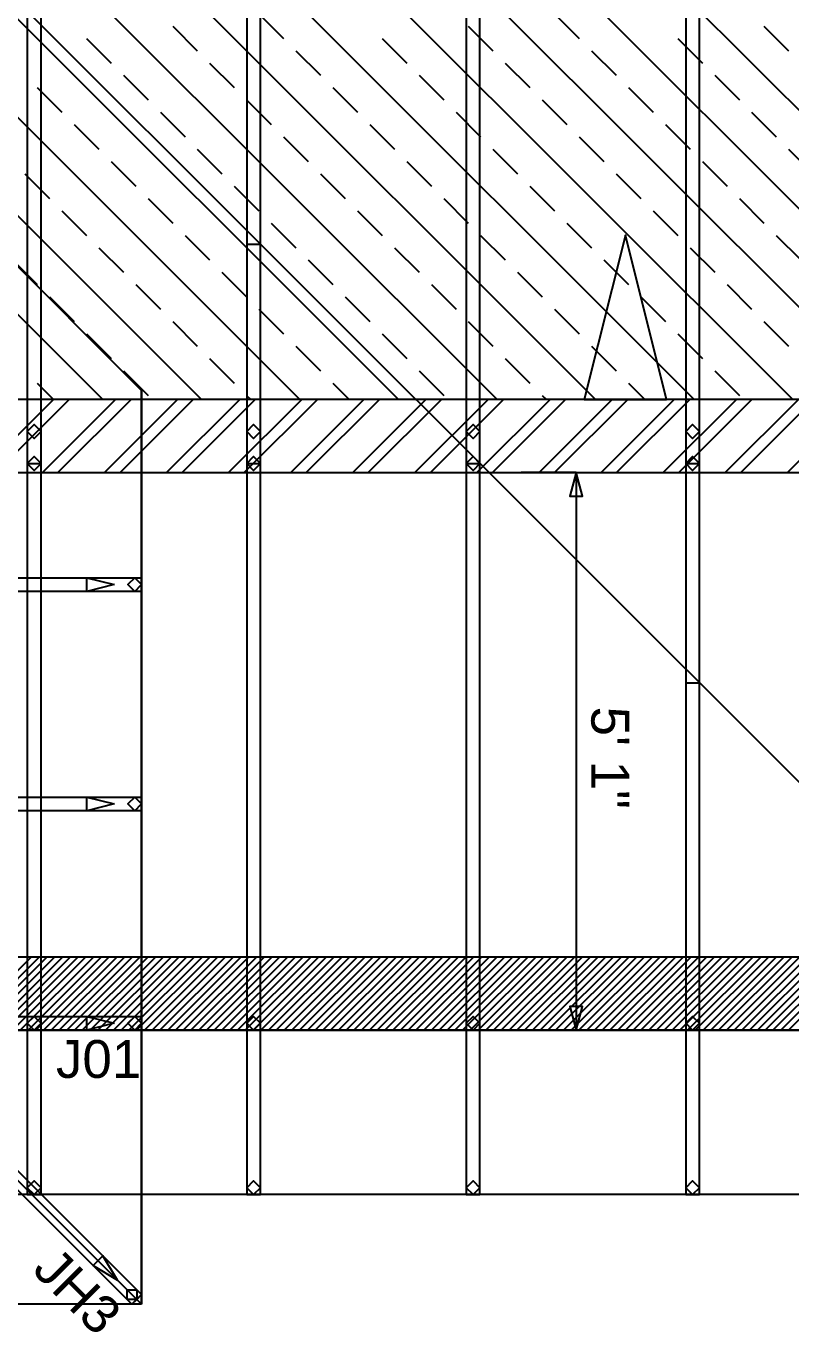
# Model space of a CAD drawing. Header units: inches. Extents: x -25328 to 8149, y -5530 to 4336.
# Drawn here: x 1478.4 to 1562.1, y 2535.3 to 2677.9 of the extents above; entities that cross this region are included whole.
import ezdxf

# ---------------------------------------------------------------- set-up
doc = ezdxf.new("R2010")
doc.units = ezdxf.units.IN
doc.header["$LTSCALE"] = 16
doc.header["$MEASUREMENT"] = 0
for name, color, linetype in [('1st_Floor_Labels_Engineering_Mem', 7, 'CONTINUOUS'), ('1st_Floor_Objects_Dimensions', 7, 'CONTINUOUS'), ('1st_Floor_Objects_Non-Associativ', 7, 'CONTINUOUS'), ('1st_Floor_Objects_Planes', 7, 'CONTINUOUS'), ('1st_Floor_Objects_Roof_Framing', 40, 'CONTINUOUS'), ('1st_Floor_Objects_Roof_Truss', 40, 'CONTINUOUS'), ('1st_Floor_Objects_Roof_Truss_Pro', 7, 'CONTINUOUS'), ('1st_Floor_Objects_Walls', 7, 'CONTINUOUS')]:
    doc.layers.add(name, color=color, linetype=linetype)
doc.styles.add('ARIAL', font='arial.ttf', dxfattribs={"height": 13.333333})

msp = doc.modelspace()

# ---------------------------------------------------------------- linework, layer by layer
at = {"layer": '1st_Floor_Objects_Dimensions', "color": 7}
for p, q in [((1538.56589976, 2629.08591204), (1532.56589976, 2629.08591204)), ((1538.56589976, 2629.08591204), (1544.56587687, 2629.08591204)), ((1538.56589976, 2629.08591204), (1538.56589976, 2568.08615618)), ((1538.56589976, 2568.08615618), (1532.56589976, 2568.08615618)), ((1538.56589976, 2568.08615618), (1544.56589976, 2568.08615618))]:
    msp.add_line(p, q, dxfattribs=at)
for points in [[(1538.56589976, 2629.08591204), (1537.87138072, 2626.49400836), (1539.2604188, 2626.49400836), (1538.56589976, 2629.08591204)], [(1538.56589976, 2568.08615618), (1539.2604188, 2570.67805987), (1537.87138072, 2570.67805987), (1538.56589976, 2568.08615618)]]:
    msp.add_lwpolyline(points, close=True, dxfattribs=at).dxf.unprotected_set("ltscale", 0)
at = {"layer": '1st_Floor_Objects_Non-Associativ', "color": 7}
for p, q in [((1469.05627147, 2762.61269122), (1572.52546397, 2659.14359027)), ((1469.05631724, 2751.83647662), (1572.52548686, 2648.36728411)), ((1469.05631724, 2741.06007891), (1572.52546397, 2637.59093218)), ((1469.05631724, 2730.28386431), (1562.25423137, 2637.0859273)), ((1469.05627147, 2719.50746661), (1551.47785655, 2637.08597308)), ((1469.05631724, 2708.73125201), (1540.70159617, 2637.0859273)), ((1469.05631724, 2697.9548543), (1529.92524424, 2637.0859273)), ((1469.05631724, 2687.1786397), (1519.14893809, 2637.08597308)), ((1503.88329783, 2679.29237872), (1506.57737437, 2676.59830218)), ((1536.2123994, 2679.29219561), (1538.90647593, 2676.59811907)), ((1494.45396128, 2677.94531756), (1497.14803782, 2675.25124102)), ((1526.78306285, 2677.94513445), (1529.47713939, 2675.25105792)), ((1559.11204997, 2677.94495135), (1561.80612651, 2675.25087481)), ((1469.05627147, 2676.40228778), (1508.37258616, 2637.08601885)), ((1485.02462474, 2676.59843951), (1487.71870127, 2673.90436297)), ((1517.3537263, 2676.5982564), (1520.04780284, 2673.90417987)), ((1549.68278209, 2676.5980733), (1552.37685862, 2673.90399676)), ((1507.92443553, 2675.25124102), (1510.61851207, 2672.55716448)), ((1540.25353709, 2675.25105792), (1542.94761363, 2672.55698138)), ((1498.49509898, 2673.90417987), (1501.18917552, 2671.21010333)), ((1530.82420054, 2673.90399676), (1533.51827708, 2671.20992022)), ((1489.06576243, 2672.55730181), (1491.75983897, 2669.86322528)), ((1521.39486399, 2672.55711871), (1524.08894053, 2669.86304217)), ((1553.72389689, 2672.5569356), (1556.41797343, 2669.86285906)), ((1479.63647166, 2671.21028643), (1482.3305482, 2668.51620989)), ((1511.96557322, 2671.21010333), (1514.65964976, 2668.51602679)), ((1544.2946519, 2671.20992022), (1546.98872844, 2668.51584368)), ((1502.53623668, 2669.86304217), (1505.23031321, 2667.16896563)), ((1534.86533824, 2669.86285906), (1537.55941478, 2667.16878253)), ((1493.10690013, 2668.51616412), (1495.80097667, 2665.82208758)), ((1525.43600169, 2668.51598101), (1528.13007823, 2665.82190447)), ((1557.7650117, 2668.51579791), (1560.45908824, 2665.82172137)), ((1483.67760936, 2667.16914874), (1486.37168589, 2664.4750722)), ((1516.00671092, 2667.16896563), (1518.70078746, 2664.47488909)), ((1548.3357667, 2667.16878253), (1551.02984324, 2664.47470599)), ((1469.05631724, 2665.62598162), (1497.59628001, 2637.08601885)), ((1506.57737437, 2665.82190447), (1509.27145091, 2663.12782794)), ((1538.90647593, 2665.82172137), (1541.60055247, 2663.12764483)), ((1497.14803782, 2664.47502642), (1499.84211436, 2661.78094988)), ((1529.47713939, 2664.47484332), (1532.17121592, 2661.78076678)), ((1561.80612651, 2664.47466021), (1564.50020305, 2661.78058367)), ((1487.71874705, 2663.12801104), (1490.41282359, 2660.4339345)), ((1520.04784861, 2663.12782794), (1522.74192515, 2660.4337514)), ((1552.37688151, 2663.12764483), (1555.07095805, 2660.43356829)), ((1478.2894105, 2661.78094988), (1480.98348704, 2659.08687335)), ((1510.61851207, 2661.78076678), (1513.3125886, 2659.08669024)), ((1542.94759074, 2661.78058367), (1545.64166728, 2659.08650714)), ((1501.18917552, 2660.43388873), (1503.88325206, 2657.73981219)), ((1533.51827708, 2660.43370562), (1536.21235362, 2657.73962908)), ((1482.3305482, 2657.73981219), (1485.02462474, 2655.04573565)), ((1491.75988475, 2659.08687335), (1494.45396128, 2656.39279681)), ((1514.65964976, 2657.73962908), (1517.3537263, 2655.04555255)), ((1524.08898631, 2659.08669024), (1526.78306285, 2656.3926137)), ((1546.98870555, 2657.73944598), (1549.68278209, 2655.04536944)), ((1556.41799632, 2659.08650714), (1559.11207286, 2656.3924306)), ((1505.23031321, 2656.39275103), (1507.92438975, 2653.69867449)), ((1537.55941478, 2656.39256793), (1540.25349131, 2653.69849139)), ((1495.80102244, 2655.04573565), (1498.49509898, 2652.35165911)), ((1528.130124, 2655.04555255), (1530.82420054, 2652.35147601)), ((1560.45911113, 2655.04536944), (1563.15318766, 2652.3512929)), ((1469.05631724, 2654.84962969), (1486.81988231, 2637.08606463)), ((1486.37168589, 2653.69867449), (1489.06576243, 2651.00459796)), ((1518.70078746, 2653.69849139), (1521.39486399, 2651.00441485)), ((1551.02982035, 2653.69830828), (1553.72389689, 2651.00423174)), ((1476.94234935, 2652.35179644), (1479.63642588, 2649.6577199)), ((1509.27145091, 2652.35161334), (1511.96552745, 2649.6575368)), ((1541.60055247, 2652.35143023), (1544.29462901, 2649.65735369)), ((1499.84216014, 2651.00459796), (1502.53623668, 2648.31052142)), ((1532.1712617, 2651.00441485), (1534.86533824, 2648.31033831)), ((1490.41282359, 2649.6575368), (1493.10690013, 2646.96346026)), ((1522.74192515, 2649.65735369), (1525.43600169, 2646.96327716)), ((1555.07093516, 2649.65717059), (1557.7650117, 2646.96309405)), ((1480.98348704, 2648.31065875), (1483.67756358, 2645.61658221)), ((1513.3125886, 2648.31047564), (1516.00666514, 2645.6163991)), ((1545.64166728, 2648.31029254), (1548.33574382, 2645.616216)), ((1503.88329783, 2646.96346026), (1506.57737437, 2644.26938372)), ((1536.2123994, 2646.96327716), (1538.90647593, 2644.26920062)), ((1494.45396128, 2645.6163991), (1497.14803782, 2642.92232257)), ((1526.78306285, 2645.616216), (1529.47713939, 2642.92213946)), ((1559.11204997, 2645.61603289), (1561.80612651, 2642.92195635)), ((1485.02462474, 2644.26952105), (1487.71870127, 2641.57544451)), ((1517.3537263, 2644.26933795), (1520.04780284, 2641.57526141)), ((1549.68278209, 2644.26915484), (1552.37685862, 2641.5750783)), ((1507.92443553, 2642.92232257), (1510.61851207, 2640.22824603)), ((1540.25353709, 2642.92213946), (1542.94761363, 2640.22806292)), ((1498.49509898, 2641.57526141), (1501.18917552, 2638.88118487)), ((1530.82420054, 2641.5750783), (1533.51827708, 2638.88100176)), ((1489.06576243, 2640.22838336), (1491.75983897, 2637.53430682)), ((1521.39486399, 2640.22820025), (1524.08894053, 2637.53412371)), ((1553.72389689, 2640.22801715), (1556.41797343, 2637.53394061)), ((1479.63647166, 2638.88136798), (1481.43177501, 2637.08606463)), ((1511.96557322, 2638.88118487), (1513.76073924, 2637.08601885)), ((1544.2946519, 2638.88100176), (1546.08970347, 2637.0859273)), ((1502.53623668, 2637.53412371), (1502.98434153, 2637.08601885)), ((1534.86533824, 2637.53394061), (1535.31330577, 2637.08597308))]:
    msp.add_line(p, q, dxfattribs=at)
msp.add_lwpolyline([(1572.52546397, 2637.08588153), (1469.05631724, 2637.08611041), (1469.05631724, 2783.08598834), (1371.47936717, 2783.08598834), (1369.05628672, 2779.08604937), (1369.05628672, 2637.08615618), (1334.55619517, 2637.08615618), (1334.55619517, 2662.70155841), (1344.99856273, 2662.70155841), (1344.99856273, 2753.1842702), (1266.51617137, 2753.1842702), (1266.51617137, 2662.70155841), (1334.55619517, 2662.70155841), (1334.55619517, 2637.0859273), (1242.55608836, 2637.08638507), (1242.55608836, 2779.08604937), (1296.55613414, 2779.08604937), (1296.55604258, 3057.0859273)], dxfattribs=at).dxf.unprotected_set("ltscale", 0)
at = {"layer": '1st_Floor_Objects_Planes', "color": 70}
for p, q in [((1415.05650035, 2743.08655291), (1608.05687419, 2550.08615618)), ((1415.05650035, 2743.08655291), (1608.05687419, 2550.08615618)), ((1491.05630198, 2638.0861867), (1419.05630198, 2710.0861867)), ((1491.05630198, 2538.08617907), (1491.05630198, 2638.0861867)), ((1491.05634776, 2638.0861867), (1491.05634776, 2538.08617907)), ((1419.05630198, 2610.08620196), (1491.05634776, 2538.08615618)), ((1419.05630198, 2610.08615618), (1491.05630198, 2538.08617907)), ((1608.05687419, 2550.08615618), (1473.05634776, 2550.08615618)), ((1608.05687419, 2550.08615618), (1473.05634776, 2550.08615618)), ((1491.05634776, 2538.08617907), (1347.05616465, 2538.08617907)), ((1491.05634776, 2538.08615618), (1347.05630198, 2538.08615618))]:
    msp.add_line(p, q, dxfattribs=at)
at = {"layer": '1st_Floor_Objects_Planes', "color": 210}
msp.add_line((1572.52546397, 2637.08588153), (1469.05631724, 2637.08583575), dxfattribs=at)
at = {"layer": '1st_Floor_Objects_Planes', "color": 7}
msp.add_line((1590.05689708, 2568.08615618), (1473.05634776, 2568.08615618), dxfattribs=at)
msp.add_lwpolyline([(1548.45318309, 2637.08588153), (1543.95318309, 2655.08588153), (1539.45318309, 2637.08588153)], close=True, dxfattribs=at).dxf.unprotected_set("ltscale", 0)
at = {"layer": '1st_Floor_Objects_Roof_Framing', "color": 40}
for points in [[(1478.55624095, 2633.58586627), (1479.30624095, 2634.33586627), (1480.05624095, 2633.58586627), (1479.30624095, 2632.83586627)], [(1502.55624095, 2633.58586627), (1503.30624095, 2634.33586627), (1504.05624095, 2633.58586627), (1503.30624095, 2632.83586627)], [(1526.55624095, 2633.58591204), (1527.30624095, 2634.33591204), (1528.05624095, 2633.58591204), (1527.30624095, 2632.83591204)], [(1550.55628672, 2633.58591204), (1551.30628672, 2634.33591204), (1552.05628672, 2633.58591204), (1551.30628672, 2632.83591204)], [(1478.55624095, 2630.08589678), (1479.30624095, 2630.83589678), (1480.05624095, 2630.08589678), (1479.30624095, 2629.33589678)], [(1502.55624095, 2630.08589678), (1503.30624095, 2630.83589678), (1504.05624095, 2630.08589678), (1503.30624095, 2629.33589678)], [(1526.55624095, 2630.08589678), (1527.30624095, 2630.83589678), (1528.05624095, 2630.08589678), (1527.30624095, 2629.33589678)], [(1550.55628672, 2630.08589678), (1551.30628672, 2630.83589678), (1552.05628672, 2630.08589678), (1551.30628672, 2629.33589678)], [(1488.05634776, 2616.83615618), (1485.05634776, 2616.08615618), (1485.05634776, 2617.58615618)], [(1491.05634776, 2616.83615618), (1490.30634776, 2617.58615618), (1489.55634776, 2616.83615618), (1490.30634776, 2616.08615618)], [(1488.05634776, 2592.83615618), (1485.05634776, 2592.08615618), (1485.05634776, 2593.58615618)], [(1491.05634776, 2592.83615618), (1490.30634776, 2593.58615618), (1489.55634776, 2592.83615618), (1490.30634776, 2592.08615618)], [(1479.30624095, 2568.08615618), (1478.55624095, 2568.83615618), (1479.30624095, 2569.58615618), (1480.05624095, 2568.83615618)], [(1488.05634776, 2568.83615618), (1485.05634776, 2568.08615618), (1485.05634776, 2569.58615618)], [(1491.05634776, 2568.83615618), (1490.30634776, 2569.58615618), (1489.55634776, 2568.83615618), (1490.30634776, 2568.08615618)], [(1503.30624095, 2568.08615618), (1502.55624095, 2568.83615618), (1503.30624095, 2569.58615618), (1504.05624095, 2568.83615618)], [(1527.30624095, 2568.08615618), (1526.55624095, 2568.83615618), (1527.30624095, 2569.58615618), (1528.05624095, 2568.83615618)], [(1551.30628672, 2568.08615618), (1550.55628672, 2568.83615618), (1551.30628672, 2569.58615618), (1552.05628672, 2568.83615618)], [(1479.30624095, 2550.08615618), (1478.55624095, 2550.83615618), (1479.30624095, 2551.58615618), (1480.05624095, 2550.83615618)], [(1503.30624095, 2550.08615618), (1502.55624095, 2550.83615618), (1503.30624095, 2551.58615618), (1504.05624095, 2550.83615618)], [(1527.30624095, 2550.08615618), (1526.55624095, 2550.83615618), (1527.30624095, 2551.58615618), (1528.05624095, 2550.83615618)], [(1551.30628672, 2550.08615618), (1550.55628672, 2550.83615618), (1551.30628672, 2551.58615618), (1552.05628672, 2550.83615618)], [(1488.40470591, 2540.73772936), (1486.8137025, 2543.3893941), (1485.75306407, 2542.32873278)], [(1490.52602855, 2538.61638384), (1489.46529857, 2538.61638384), (1489.46534434, 2539.67706805), (1490.52602855, 2539.67709094)]]:
    msp.add_lwpolyline(points, close=True, dxfattribs=at).dxf.unprotected_set("ltscale", 0)
at = {"layer": '1st_Floor_Objects_Roof_Truss', "color": 40}
for p, q in [((1502.55624095, 2654.08685809), (1504.05624095, 2654.08685809)), ((1502.55624095, 2654.08685809), (1504.05624095, 2654.08685809)), ((1478.55624095, 2630.08589678), (1480.05624095, 2630.08589678)), ((1478.55624095, 2630.08589678), (1480.05624095, 2630.08589678)), ((1478.55624095, 2630.08589678), (1480.05624095, 2630.08589678)), ((1502.55624095, 2630.08589678), (1504.05624095, 2630.08589678)), ((1502.55624095, 2630.08589678), (1504.05624095, 2630.08589678)), ((1502.55624095, 2630.08589678), (1504.05624095, 2630.08589678)), ((1526.55624095, 2630.08681231), (1528.05624095, 2630.08681231)), ((1526.55624095, 2630.08681231), (1528.05624095, 2630.08681231)), ((1526.55624095, 2630.08589678), (1528.05624095, 2630.08589678)), ((1526.55624095, 2630.08589678), (1528.05624095, 2630.08589678)), ((1526.55624095, 2630.08589678), (1528.05624095, 2630.08589678)), ((1550.55626384, 2630.08589678), (1552.05626384, 2630.08589678)), ((1550.55626384, 2630.08589678), (1552.05626384, 2630.08589678)), ((1550.55626384, 2630.08589678), (1552.05626384, 2630.08589678)), ((1550.55626384, 2630.08589678), (1552.05626384, 2630.08589678)), ((1550.55626384, 2606.08676653), (1552.05626384, 2606.08676653)), ((1550.55626384, 2606.08676653), (1552.05626384, 2606.08676653)), ((1478.55624095, 2568.08615618), (1480.05624095, 2568.08615618)), ((1502.55624095, 2568.08615618), (1504.05624095, 2568.08615618)), ((1526.55624095, 2568.08615618), (1528.05624095, 2568.08615618)), ((1491.05639354, 2539.14674883), (1489.99570933, 2538.0861333))]:
    msp.add_line(p, q, dxfattribs=at)
for points in [[(1478.55624095, 3065.08589678), (1478.55624095, 2550.08615618), (1479.30624095, 2550.08615618), (1480.05624095, 2550.08615618), (1480.05624095, 3065.08589678), (1479.30624095, 3065.08589678)], [(1502.55624095, 3065.08589678), (1502.55624095, 2550.08615618), (1503.30624095, 2550.08615618), (1504.05624095, 2550.08615618), (1504.05624095, 3065.08589678), (1503.30624095, 3065.08589678)], [(1526.55624095, 3065.08589678), (1526.55624095, 2550.08615618), (1527.30624095, 2550.08615618), (1528.05624095, 2550.08615618), (1528.05624095, 3065.08589678), (1527.30624095, 3065.08589678)], [(1550.55626384, 3065.08589678), (1550.55626384, 2550.08615618), (1551.30626384, 2550.08615618), (1552.05626384, 2550.08615618), (1552.05626384, 3065.08589678), (1551.30626384, 3065.08589678)], [(1491.05634776, 2616.08615618), (1347.05639354, 2616.08615618), (1347.05639354, 2616.83615618), (1347.05639354, 2617.58615618), (1491.05634776, 2617.58615618), (1491.05634776, 2616.83615618)], [(1491.05634776, 2592.08615618), (1347.05639354, 2592.08615618), (1347.05639354, 2592.83615618), (1347.05639354, 2593.58615618), (1491.05634776, 2593.58615618), (1491.05634776, 2592.83615618)], [(1491.05639354, 2539.14674883), (1438.11707774, 2592.08615618), (1437.05634776, 2592.08615618), (1437.05634776, 2591.02556353), (1489.99575511, 2538.08611041), (1490.52607432, 2538.61642962)]]:
    msp.add_lwpolyline(points, close=True, dxfattribs=at).dxf.unprotected_set("ltscale", 0)
at = {"layer": '1st_Floor_Objects_Roof_Truss_Pro', "color": 7}
msp.add_line((1491.05634776, 2568.08615618), (1491.05634776, 2569.58615618), dxfattribs=at)
msp.add_lwpolyline([(1491.05634776, 2568.08615618), (1462.11698619, 2568.08615618), (1462.11698619, 2568.83615618), (1462.11698619, 2569.58615618), (1491.05634776, 2569.58615618), (1491.05634776, 2568.83615618)], close=True, dxfattribs=at).dxf.unprotected_set("ltscale", 0)
at = {"layer": '1st_Floor_Objects_Walls', "color": 7}
for p, q in [((1481.42110911, 2637.08588153), (1473.42109385, 2629.08586627)), ((1483.1181306, 2637.08588153), (1475.11811534, 2629.08586627)), ((1488.20937815, 2637.08588153), (1480.2093629, 2629.08586627)), ((1489.90639964, 2637.08588153), (1481.90638438, 2629.08586627)), ((1494.9976472, 2637.08588153), (1486.99763194, 2629.08586627)), ((1496.69462291, 2637.08588153), (1488.69460765, 2629.08586627)), ((1501.78591624, 2637.08588153), (1493.78590098, 2629.08586627)), ((1503.48293773, 2637.08588153), (1495.48292247, 2629.08586627)), ((1508.57418528, 2637.08588153), (1500.57417002, 2629.08586627)), ((1510.27120677, 2637.08588153), (1502.27119151, 2629.08586627)), ((1515.36245433, 2637.08588153), (1507.36243907, 2629.08586627)), ((1517.05947581, 2637.08588153), (1509.05946055, 2629.08586627)), ((1522.15072337, 2637.08588153), (1514.15070811, 2629.08586627)), ((1523.84774485, 2637.08588153), (1515.8477296, 2629.08586627)), ((1528.93903819, 2637.0859273), (1520.93897715, 2629.08586627)), ((1530.63605967, 2637.0859273), (1522.63599864, 2629.08586627)), ((1535.72730723, 2637.0859273), (1527.72729197, 2629.08591204)), ((1537.42432872, 2637.0859273), (1529.42431346, 2629.08591204)), ((1542.51555339, 2637.0859273), (1534.51556102, 2629.08591204)), ((1544.21257487, 2637.0859273), (1536.2125825, 2629.08591204)), ((1549.30382243, 2637.0859273), (1541.30383006, 2629.08591204)), ((1551.00084391, 2637.0859273), (1543.00082866, 2629.08591204)), ((1556.09209147, 2637.0859273), (1548.09207621, 2629.08591204)), ((1557.78913585, 2637.0859273), (1549.7890977, 2629.08591204)), ((1562.88036052, 2637.0859273), (1554.88034526, 2629.08591204)), ((1564.577382, 2637.0859273), (1556.57734385, 2629.08591204)), ((1569.66862956, 2637.0859273), (1561.6686143, 2629.08591204)), ((1478.99592295, 2576.08617144), (1473.05634776, 2570.14659625)), ((1479.8444337, 2576.08617144), (1473.05634776, 2569.2980855)), ((1480.69294444, 2576.08617144), (1473.05634776, 2568.44957476)), ((1481.54145518, 2576.08617144), (1473.54143992, 2568.08615618)), ((1482.38996592, 2576.08617144), (1474.38995066, 2568.08615618)), ((1483.23847667, 2576.08617144), (1475.23846141, 2568.08615618)), ((1484.08698741, 2576.08617144), (1476.08697215, 2568.08615618)), ((1484.93549815, 2576.08617144), (1476.93548289, 2568.08615618)), ((1485.78400889, 2576.08617144), (1477.78399363, 2568.08615618)), ((1486.63251963, 2576.08617144), (1478.63250438, 2568.08615618)), ((1487.48103038, 2576.08617144), (1479.48101512, 2568.08615618)), ((1488.32954112, 2576.08617144), (1480.32952586, 2568.08615618)), ((1489.17805186, 2576.08617144), (1481.1780366, 2568.08615618)), ((1490.0265626, 2576.08617144), (1482.02654734, 2568.08615618)), ((1490.87507335, 2576.08617144), (1482.87505809, 2568.08615618)), ((1491.72358409, 2576.08617144), (1483.72356883, 2568.08615618)), ((1492.57209483, 2576.08617144), (1484.57207957, 2568.08615618)), ((1493.42060557, 2576.08617144), (1485.42059031, 2568.08615618)), ((1494.26911631, 2576.08617144), (1486.26910106, 2568.08615618)), ((1495.11762706, 2576.08617144), (1487.1176118, 2568.08615618)), ((1495.9661378, 2576.08617144), (1487.96612254, 2568.08615618)), ((1496.81464854, 2576.08617144), (1488.81463328, 2568.08615618)), ((1497.66315928, 2576.08617144), (1489.66314402, 2568.08615618)), ((1498.51167002, 2576.08617144), (1490.51165477, 2568.08615618)), ((1499.36018077, 2576.08617144), (1491.36016551, 2568.08615618)), ((1500.20869151, 2576.08617144), (1492.20867625, 2568.08615618)), ((1501.05720225, 2576.08617144), (1493.05718699, 2568.08615618)), ((1501.90571299, 2576.08617144), (1493.90569773, 2568.08615618)), ((1502.75422374, 2576.08617144), (1494.75420848, 2568.08615618)), ((1503.60273448, 2576.08617144), (1495.60271922, 2568.08615618)), ((1504.45124522, 2576.08617144), (1496.45122996, 2568.08615618)), ((1505.29975596, 2576.08617144), (1497.2997407, 2568.08615618)), ((1506.1482667, 2576.08617144), (1498.14825145, 2568.08615618)), ((1506.99677745, 2576.08617144), (1498.99676219, 2568.08615618)), ((1507.84528819, 2576.08617144), (1499.84527293, 2568.08615618)), ((1508.69379893, 2576.08617144), (1500.69378367, 2568.08615618)), ((1509.54230967, 2576.08617144), (1501.54229441, 2568.08615618)), ((1510.39082042, 2576.08617144), (1502.39080516, 2568.08615618)), ((1511.23933116, 2576.08617144), (1503.2393159, 2568.08615618)), ((1512.0878419, 2576.08617144), (1504.08782664, 2568.08615618)), ((1512.93635264, 2576.08617144), (1504.93633738, 2568.08615618)), ((1513.78486338, 2576.08617144), (1505.78484813, 2568.08615618)), ((1514.63337413, 2576.08617144), (1506.63335887, 2568.08615618)), ((1515.48188487, 2576.08617144), (1507.48186961, 2568.08615618)), ((1516.33039561, 2576.08617144), (1508.33038035, 2568.08615618)), ((1517.17890635, 2576.08617144), (1509.17889109, 2568.08615618)), ((1518.0274171, 2576.08617144), (1510.02740184, 2568.08615618)), ((1518.87592784, 2576.08617144), (1510.87591258, 2568.08615618)), ((1519.72443858, 2576.08617144), (1511.72442332, 2568.08615618)), ((1520.57294932, 2576.08617144), (1512.57293406, 2568.08615618)), ((1521.42146006, 2576.08617144), (1513.42144481, 2568.08615618)), ((1522.26997081, 2576.08617144), (1514.26995555, 2568.08615618)), ((1523.11848155, 2576.08617144), (1515.11846629, 2568.08615618)), ((1523.96699229, 2576.08617144), (1515.96697703, 2568.08615618)), ((1524.81550303, 2576.08617144), (1516.81548777, 2568.08615618)), ((1525.66401377, 2576.08617144), (1517.66399852, 2568.08615618)), ((1526.51252452, 2576.08617144), (1518.51250926, 2568.08615618)), ((1527.36103526, 2576.08617144), (1519.36102, 2568.08615618)), ((1528.209546, 2576.08617144), (1520.20953074, 2568.08615618)), ((1529.05805674, 2576.08617144), (1521.05804148, 2568.08615618)), ((1529.90656749, 2576.08617144), (1521.90655223, 2568.08615618)), ((1530.75507823, 2576.08617144), (1522.75506297, 2568.08615618)), ((1531.60358897, 2576.08617144), (1523.60357371, 2568.08615618)), ((1532.45209971, 2576.08617144), (1524.45208445, 2568.08615618)), ((1533.30061045, 2576.08617144), (1525.3005952, 2568.08615618)), ((1534.1491212, 2576.08617144), (1526.14910594, 2568.08615618)), ((1534.99763194, 2576.08617144), (1526.99761668, 2568.08615618)), ((1535.84614268, 2576.08617144), (1527.84612742, 2568.08615618)), ((1536.69465342, 2576.08617144), (1528.69463816, 2568.08615618)), ((1537.54316417, 2576.08617144), (1529.54314891, 2568.08615618)), ((1538.39167491, 2576.08617144), (1530.39165965, 2568.08615618)), ((1539.24018565, 2576.08617144), (1531.24017039, 2568.08615618)), ((1540.08869639, 2576.08617144), (1532.08868113, 2568.08615618)), ((1540.93720713, 2576.08617144), (1532.93719188, 2568.08615618)), ((1541.78571788, 2576.08617144), (1533.78570262, 2568.08615618)), ((1542.63422862, 2576.08617144), (1534.63421336, 2568.08615618)), ((1543.48273936, 2576.08617144), (1535.4827241, 2568.08615618)), ((1544.3312501, 2576.08617144), (1536.33123484, 2568.08615618)), ((1545.17976085, 2576.08617144), (1537.17974559, 2568.08615618)), ((1546.02827159, 2576.08617144), (1538.02825633, 2568.08615618)), ((1546.87678233, 2576.08617144), (1538.87676707, 2568.08615618)), ((1547.72529307, 2576.08617144), (1539.72527781, 2568.08615618)), ((1548.57380381, 2576.08617144), (1540.57378856, 2568.08615618)), ((1549.42231456, 2576.08617144), (1541.4222993, 2568.08615618)), ((1550.2708253, 2576.08617144), (1542.27081004, 2568.08615618)), ((1551.11933604, 2576.08617144), (1543.11932078, 2568.08615618)), ((1551.96784678, 2576.08617144), (1543.96783152, 2568.08615618)), ((1552.81635752, 2576.08617144), (1544.81634227, 2568.08615618)), ((1553.66486827, 2576.08617144), (1545.66485301, 2568.08615618)), ((1554.51337901, 2576.08617144), (1546.51336375, 2568.08615618)), ((1555.36188975, 2576.08617144), (1547.36187449, 2568.08615618)), ((1556.21040049, 2576.08617144), (1548.21038523, 2568.08615618)), ((1557.05891124, 2576.08617144), (1549.05889598, 2568.08615618)), ((1557.90742198, 2576.08617144), (1549.90740672, 2568.08615618)), ((1558.75593272, 2576.08617144), (1550.75591746, 2568.08615618)), ((1559.60444346, 2576.08617144), (1551.6044282, 2568.08615618)), ((1560.4529542, 2576.08617144), (1552.45293895, 2568.08615618)), ((1561.30146495, 2576.08617144), (1553.30144969, 2568.08615618)), ((1562.14997569, 2576.08617144), (1554.14996043, 2568.08615618)), ((1562.99848643, 2576.08617144), (1554.99847117, 2568.08615618)), ((1563.84699717, 2576.08617144), (1555.84698191, 2568.08615618)), ((1564.69550792, 2576.08617144), (1556.69549266, 2568.08615618)), ((1565.54401866, 2576.08617144), (1557.5440034, 2568.08615618)), ((1566.3925294, 2576.08617144), (1558.39251414, 2568.08615618)), ((1567.24104014, 2576.08617144), (1559.24102488, 2568.08615618)), ((1568.08955088, 2576.08617144), (1560.08953563, 2568.08615618)), ((1568.93806163, 2576.08617144), (1560.93804637, 2568.08615618)), ((1569.78657237, 2576.08617144), (1561.78655711, 2568.08615618))]:
    msp.add_line(p, q, dxfattribs=at)
for points in [[(1590.05637065, 2637.0859273), (1461.05630198, 2637.08588153), (1461.05630198, 2629.08586627), (1590.05637065, 2629.08591204)], [(1590.05637065, 2637.0859273), (1461.05630198, 2637.08588153), (1461.05630198, 2629.08586627), (1590.05637065, 2629.08591204)], [(1582.05685893, 2576.08617144), (1473.05634776, 2576.08617144), (1473.05634776, 2568.08615618), (1582.05685893, 2568.08615618)], [(1582.05685893, 2576.08617144), (1473.05634776, 2576.08617144), (1473.05634776, 2568.08615618), (1582.05685893, 2568.08615618)]]:
    msp.add_lwpolyline(points, close=True, dxfattribs=at).dxf.unprotected_set("ltscale", 0)

# ---------------------------------------------------------------- texts
at = {"layer": '1st_Floor_Labels_Engineering_Mem', "color": 7, "char_height": 4.139999986, "attachment_point": 1, "style": 'ARIAL'}
for s, insert, rotation in [('J01', (1481.68967906, 2566.99864703), 0.0000025045), ('JH3', (1481.89640513, 2544.64742022), 314.9999431956)]:
    msp.add_mtext(s, dxfattribs=dict(at, insert=insert, rotation=rotation))
at = {"layer": '1st_Floor_Objects_Dimensions', "color": 7, "insert": (1544.37423411, 2603.49019366), "char_height": 4.139999986, "attachment_point": 1, "rotation": 270, "style": 'ARIAL'}
msp.add_mtext('5\' 1"', dxfattribs=at)

doc.saveas('drawing.dxf')
